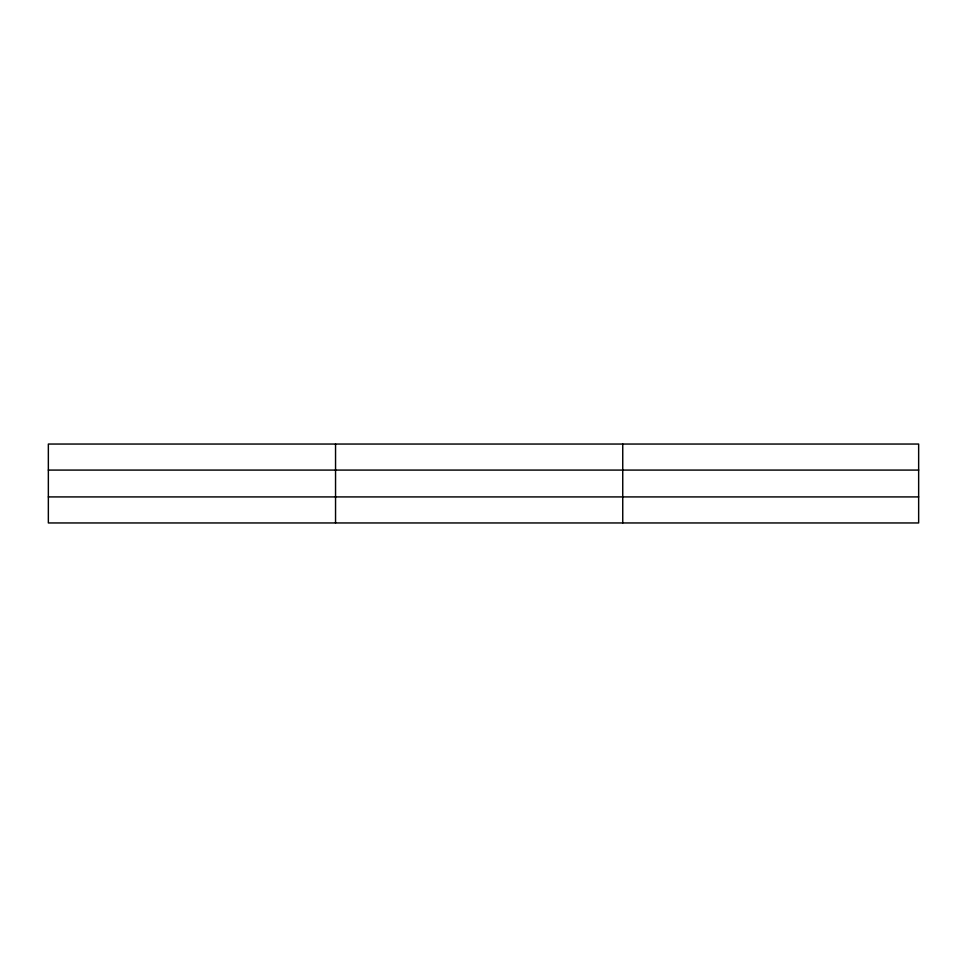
<?xml version="1.0" encoding="UTF-8"?>
<svg xmlns="http://www.w3.org/2000/svg" width="967" height="967" viewBox="0 0 967 967"><rect width="100%" height="100%" fill="white"/><g stroke="black" fill="none" stroke-linecap="round" stroke-linejoin="round"><path stroke-width="1.45" d="M335.549 522.954L335.549 444.046M622.748 522.954L622.748 444.046M918.65 470.083L918.65 444.046L48.35 444.046L48.35 522.954L918.65 522.954L918.65 470.083L48.35 470.083M48.35 496.917L918.65 496.917"/></g></svg>
